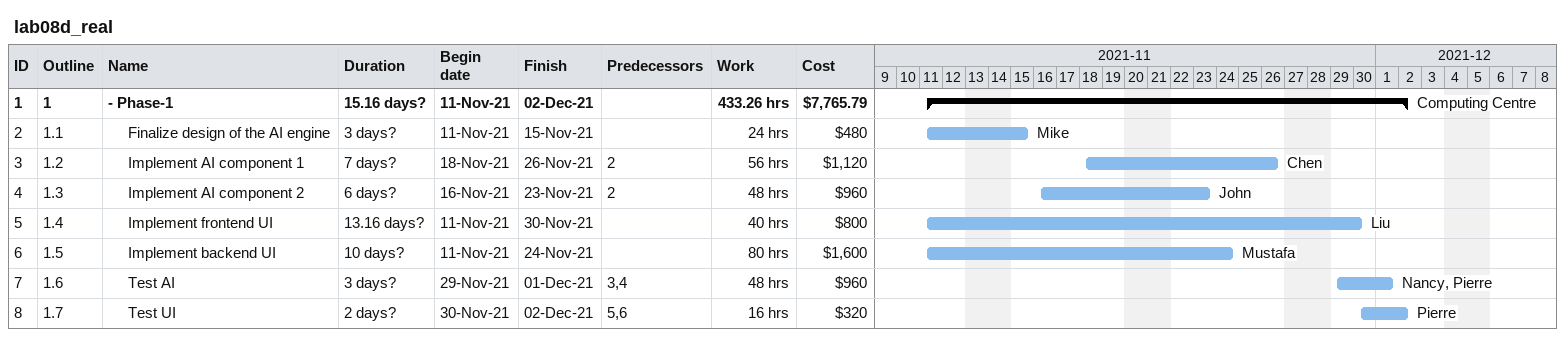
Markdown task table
lab08d_real

| ID | WBS | Task | Duration | Start | Finish | Predecessors | Resources | Work (h) | Cost ($) |
|---|---|---|---|---|---|---|---|---|---|
| 1 | 1 | **- Phase-1** | 15.16d? | 2021-11-11 | 2021-12-02 |  | Computing Centre | 433.26 | 7765.79 |
| 2 | 1.1 | Finalize design of the AI engine | 3d? | 2021-11-11 | 2021-11-15 |  | Mike | 24 | 480 |
| 3 | 1.2 | Implement AI component 1 | 7d? | 2021-11-18 | 2021-11-26 | 2 | Chen | 56 | 1120 |
| 4 | 1.3 | Implement AI component 2 | 6d? | 2021-11-16 | 2021-11-23 | 2 | John | 48 | 960 |
| 5 | 1.4 | Implement frontend UI | 13.16d? | 2021-11-11 | 2021-11-30 |  | Liu | 40 | 800 |
| 6 | 1.5 | Implement backend UI | 10d? | 2021-11-11 | 2021-11-24 |  | Mustafa | 80 | 1600 |
| 7 | 1.6 | Test AI | 3d? | 2021-11-29 | 2021-12-01 | 3, 4 | Nancy, Pierre | 48 | 960 |
| 8 | 1.7 | Test UI | 2d? | 2021-11-30 | 2021-12-02 | 5, 6 | Pierre | 16 | 320 |
